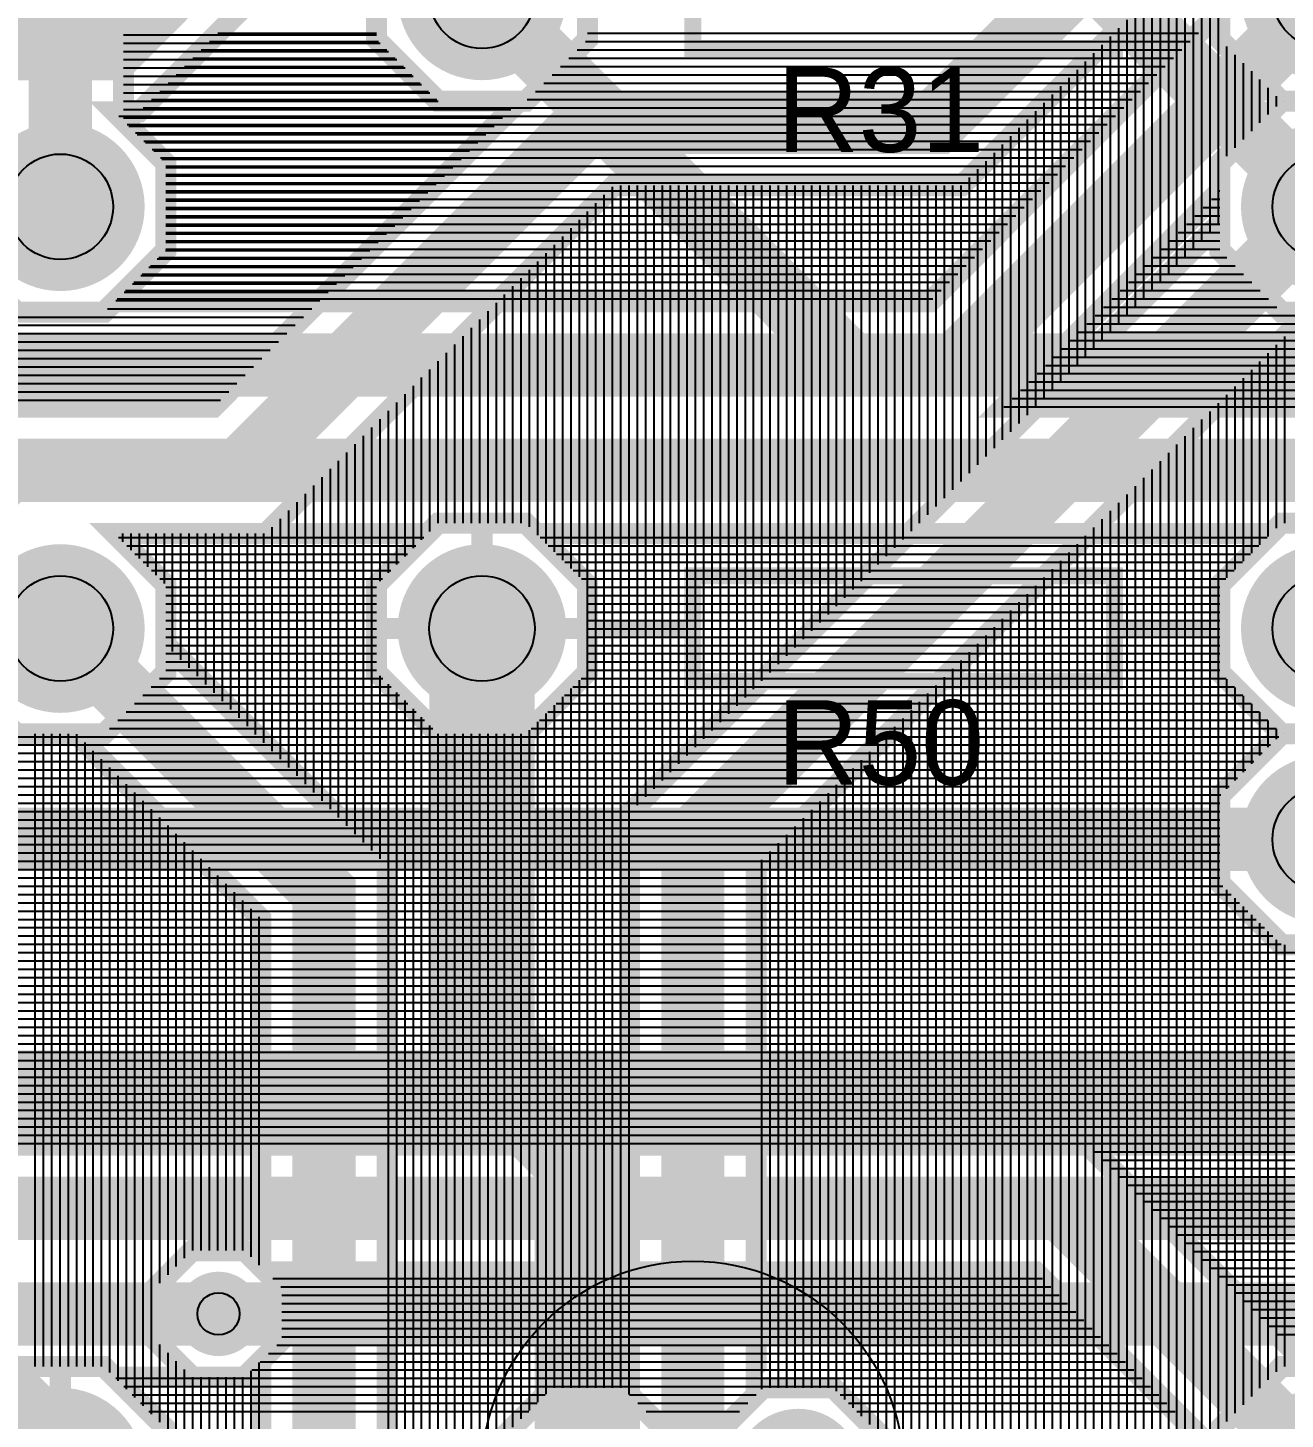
# Model space of a CAD drawing. Header units: inches. Extents: x -5.9 to 5.9, y -1.2 to 1.2.
# Drawn here: x -1.706 to -1.11, y -0.306 to 0.353 of the extents above; entities that cross this region are included whole.
import ezdxf

# ---------------------------------------------------------------- set-up
doc = ezdxf.new("R2010")
doc.units = ezdxf.units.IN
doc.layers.get('0').update_dxf_attribs({"linetype": 'CONTINUOUS'})

# ---------------------------------------------------------------- blocks, each defined once
blk = doc.blocks.new('EPAD')
at = {"const_width": 0.5}
blk.add_lwpolyline([(-0.25, 0, 1), (0.25, 0, 1)], format="xyb", close=True, dxfattribs=at)

msp = doc.modelspace()

# ---------------------------------------------------------------- linework, layer by layer
for points, const_width in [([(-1.090941, 0.2685), (-1.390941, 0.5685), (-2.590941, 0.5685)], 0.03), ([(-1.090941, 0.3685), (-1.265941, 0.1935), (-2.230941, 0.1935), (-2.515941, -0.0915), (-4.330941, -0.0915), (-4.890941, 0.4685)], 0.03), ([(-3.290941, -0.0315), (-3.415941, 0.0935), (-3.415941, 0.2935), (-3.365941, 0.3435), (-1.665941, 0.3435), (-1.540941, 0.4685), (-0.970941, 0.4685)], 0.03), ([(4.009059, -0.5315), (3.834059, -0.3565), (3.009059, -0.3565), (2.959059, -0.3065), (2.959059, 0.0435), (2.909059, 0.0935), (-0.890941, 0.0935), (-0.940941, 0.1435), (-2.665941, 0.1435), (-2.990941, 0.4685)], 0.03), ([(-0.965941, -0.7565), (-0.965941, 0.2685), (-1.028441, 0.331), (-1.028441, 0.4435), (-1.140941, 0.4435), (-1.275941, 0.3085), (-1.440941, 0.3085), (-1.605941, 0.1435), (-1.815941, 0.1435), (-1.865941, 0.0935), (-1.865941, -0.6065), (-1.990941, -0.7315)], 0.03), ([(-1.490941, 0.3685), (-1.315941, 0.1935), (-0.890941, 0.1935), (-0.740941, 0.3435), (-0.265941, 0.3435), (-0.165941, 0.4435), (0.309059, 0.4435), (0.309059, 0.3685)], 0.03), ([(-1.00458, 0.4385), (-1.528515, 0.4385), (-1.653515, 0.3135), (-1.665231, 0.3135), (-1.640941, 0.289211), (-1.640941, 0.247789), (-1.665231, 0.2235), (-1.278367, 0.2235), (-1.140941, 0.360926), (-1.140941, 0.389211), (-1.111652, 0.4185), (-1.07023, 0.4185)], 0.01), ([(-1.720941, 0.427789), (-1.720941, 0.309211), (-1.740941, 0.289211), (-1.740941, 0.247789), (-1.711652, 0.2185), (-1.67023, 0.2185), (-1.640941, 0.247789), (-1.640941, 0.289211), (-1.660941, 0.309211), (-1.660941, 0.427789)], 0.01), ([(-1.440941, 0.389211), (-1.440941, 0.347789), (-1.47023, 0.3185), (-1.511652, 0.3185), (-1.540941, 0.347789), (-1.540941, 0.389211), (-1.511652, 0.4185), (-1.47023, 0.4185), (-1.440941, 0.389211)], 0.01), ([(-1.535941, -0.70579), (-1.535941, -0.044074), (-1.640941, 0.060926), (-1.640941, 0.089211), (-1.665231, 0.1135), (-1.593515, 0.1135), (-1.428515, 0.2785), (-1.263515, 0.2785), (-1.128515, 0.4135)], 0.01), ([(-1.390941, 0.3435), (-1.190941, 0.3435), (-1.190941, 0.3935), (-1.390941, 0.3935), (-1.390941, 0.3435)], 0.008), ([(-1.390941, 0.3435), (-1.190941, 0.3435), (-1.190941, 0.3935), (-1.390941, 0.3935), (-1.390941, 0.3435)], 0.008), ([(-1.390941, 0.3435), (-1.190941, 0.3435), (-1.190941, 0.3935), (-1.390941, 0.3935), (-1.390941, 0.3435)], 0.008), ([(-1.140941, 0.389211), (-1.140941, 0.347789), (-1.111652, 0.3185), (-1.07023, 0.3185)], 0.01), ([(-1.690941, 0.3685), (-1.690941, 0.2685)], 0.03), ([(-1.540941, 0.376074), (-1.540941, 0.347789), (-1.511652, 0.3185), (-1.473366, 0.3185), (-1.618367, 0.1735), (-1.828367, 0.1735), (-1.895941, 0.105926), (-1.895941, -0.019933), (-1.899373, -0.0165), (-2.124373, -0.0165)], 0.01), ([(-1.480941, -0.314931), (-1.457509, -0.2915), (-1.424372, -0.2915), (-1.420941, -0.294932), (-1.420941, -0.019074), (-1.140941, 0.260926), (-1.140941, 0.289211), (-1.111652, 0.3185), (-1.07023, 0.3185)], 0.01), ([(-1.07023, 0.2185), (-1.111652, 0.2185), (-1.140941, 0.247789), (-1.140941, 0.276075), (-1.243516, 0.1735), (-0.828515, 0.1735)], 0.01), ([(-1.090941, 0.2685), (-1.390941, -0.0315), (-1.390941, -0.3815)], 0.03), ([(-1.098515, 0.2185), (-1.360941, -0.043926), (-1.360941, -0.294932), (-1.357509, -0.2915), (-1.324372, -0.2915), (-1.300941, -0.314931)], 0.01), ([(3.309059, 0.1685), (3.234059, 0.0935), (-0.790941, 0.0935), (-0.840941, 0.1435), (-1.715941, 0.1435), (-1.765941, 0.0935)], 0.03), ([(-1.440941, 0.089211), (-1.440941, 0.047789), (-1.47023, 0.0185), (-1.511652, 0.0185), (-1.540941, 0.047789), (-1.540941, 0.089211), (-1.511652, 0.1185), (-1.47023, 0.1185), (-1.440941, 0.089211)], 0.01), ([(-1.490941, 0.1185), (-1.490941, 0.0685)], 0.01), ([(-1.07023, 0.1185), (-1.111652, 0.1185), (-1.140941, 0.089211), (-1.140941, 0.047789), (-1.111652, 0.0185), (-1.07023, 0.0185)], 0.01), ([(-1.711652, 0.0185), (-1.67023, 0.0185), (-1.640941, 0.047789), (-1.640941, 0.089211), (-1.665231, 0.1135), (-1.516651, 0.1135), (-1.540941, 0.089211), (-1.540941, 0.047789), (-1.511652, 0.0185), (-1.47023, 0.0185), (-1.440941, 0.047789), (-1.440941, 0.089211), (-1.465231, 0.1135), (-1.116651, 0.1135), (-1.140941, 0.089211), (-1.140941, 0.047789), (-1.111652, 0.0185), (-1.07023, 0.0185)], 0.01), ([(-1.440941, -0.3315), (-1.440941, -0.1815), (-1.490941, -0.1315), (-1.490941, 0.0685)], 0.05), ([(-1.390941, 0.0435), (-1.190941, 0.0435), (-1.190941, 0.0935), (-1.390941, 0.0935), (-1.390941, 0.0435)], 0.008), ([(-1.390941, 0.0435), (-1.190941, 0.0435), (-1.190941, 0.0935), (-1.390941, 0.0935), (-1.390941, 0.0435)], 0.008), ([(-1.390941, 0.0435), (-1.190941, 0.0435), (-1.190941, 0.0935), (-1.390941, 0.0935), (-1.390941, 0.0435)], 0.008), ([(-1.090941, -0.0315), (-2.290941, -0.0315), (-2.390941, 0.0685), (-3.890941, 0.0685)], 0.03), ([(-0.690941, -1.0315), (-0.765941, -1.1065), (-1.515941, -1.1065), (-1.565941, -1.0565), (-1.565941, -0.0565), (-1.690941, 0.0685)], 0.03), ([(-1.540941, 0.0685), (-1.490941, 0.0685)], 0.01), ([(-1.540941, 0.0685), (-1.490941, 0.0685)], 0.01), ([(-1.440941, 0.0685), (-1.490941, 0.0685)], 0.01), ([(-1.490941, 0.0185), (-1.490941, 0.0685)], 0.01), ([(-1.440941, 0.0685), (-1.490941, 0.0685)], 0.01), ([(-1.490941, 0.0185), (-1.490941, 0.0685)], 0.01), ([(-1.015941, 0.0435), (-1.015941, -0.0815), (-1.090941, -0.1565), (-1.915941, -0.1565)], 0.05), ([(-1.390941, 0.0685), (-1.440941, 0.0685)], 0.008), ([(-1.390941, 0.0685), (-1.440941, 0.0685)], 0.008), ([(-1.390941, 0.0685), (-1.440941, 0.0685)], 0.008), ([(-1.140941, 0.0685), (-1.190941, 0.0685)], 0.008), ([(-1.140941, 0.0685), (-1.190941, 0.0685)], 0.008), ([(-1.140941, 0.0685), (-1.190941, 0.0685)], 0.008), ([(-1.640941, -0.352211), (-1.640941, -0.310789), (-1.67023, -0.2815), (-1.711652, -0.2815), (-1.735941, -0.30579), (-1.735941, 0.04279), (-1.711652, 0.0185), (-1.683367, 0.0185), (-1.595941, -0.068926), (-1.595941, -0.234074), (-1.603515, -0.2265), (-1.628367, -0.2265), (-1.645941, -0.244074), (-1.645941, -0.268926), (-1.628367, -0.2865), (-1.603515, -0.2865), (-1.595941, -0.278926), (-1.595941, -1.068926)], 0.01), ([(-1.140941, -0.052211), (-1.140941, -0.010789), (-1.111652, 0.0185), (-1.07023, 0.0185), (-1.040941, -0.010789), (-1.040941, -0.052211), (-1.07023, -0.0815), (-1.111652, -0.0815), (-1.140941, -0.052211)], 0.01), ([(-1.07023, 0.0185), (-1.111652, 0.0185), (-1.140941, -0.010789), (-1.140941, -0.052211), (-1.111652, -0.0815), (-1.083367, -0.0815)], 0.01), ([(0.909059, -0.0315), (-0.540941, -0.0315), (-0.715941, -0.2065), (-3.015941, -0.2065), (-3.090941, -0.2815), (-3.265941, -0.2815), (-3.315941, -0.2315), (-3.390941, -0.2315)], 0.03), ([(0.734059, -0.1065), (0.699059, -0.0715), (-0.340941, -0.0715), (-0.525941, -0.2565), (-1.615941, -0.2565)], 0.03), ([(-1.098515, -0.2815), (-1.203515, -0.1765), (-1.893515, -0.1765), (-1.885941, -0.168926), (-1.885941, -0.144074), (-1.903515, -0.1265), (-1.928367, -0.1265), (-1.935941, -0.134074), (-1.935941, -0.108719), (-1.968159, -0.0765), (-2.013722, -0.0765), (-2.045941, -0.108719), (-2.045941, -0.154281), (-2.023722, -0.1765), (-2.35816, -0.1765)], 0.01), ([(-1.090941, -0.3315), (-1.215941, -0.2065), (-3.040941, -0.2065), (-3.140941, -0.3065), (-4.315941, -0.3065), (-4.390941, -0.2315)], 0.03), ([(-1.690941, -0.3315), (-1.765941, -0.2565), (-2.240941, -0.2565), (-2.290941, -0.3065)], 0.05), ([(-1.140941, -0.323926), (-1.228367, -0.2365), (-1.593515, -0.2365), (-1.585941, -0.244074), (-1.585941, -0.268926), (-1.603515, -0.2865), (-1.665231, -0.2865), (-1.640941, -0.310789), (-1.640941, -0.352211)], 0.01), ([(-2.495941, -0.4315), (-2.495941, -0.3115), (-2.440941, -0.2565), (-1.615941, -0.2565)], 0.03), ([(-1.690941, -0.2815), (-1.690941, -0.3315)], 0.01), ([(-1.140941, -0.352211), (-1.140941, -0.310789), (-1.111652, -0.2815), (-1.07023, -0.2815), (-1.040941, -0.310789), (-1.040941, -0.352211), (-1.07023, -0.3815), (-1.111652, -0.3815), (-1.140941, -0.352211)], 0.01), ([(-1.740941, -0.352211), (-1.740941, -0.310789), (-1.716651, -0.2865), (-2.065231, -0.2865), (-2.040941, -0.310789), (-2.040941, -0.352211)], 0.01), ([(-1.480941, -0.314931), (-1.457509, -0.2915), (-1.424372, -0.2915), (-1.400941, -0.314931)], 0.01), ([(-1.440941, -0.2915), (-1.440941, -0.3315)], 0.01), ([(-1.440941, -0.2915), (-1.440941, -0.3315)], 0.01), ([(-1.380941, -0.314931), (-1.357509, -0.2915), (-1.324372, -0.2915), (-1.300941, -0.314931)], 0.01)]:
    msp.add_lwpolyline(points, dxfattribs=dict(const_width=const_width))
for points in [[(-1.145546, 0.25632), (-1.145546, 0.39647)], [(-1.141609, 0.260257), (-1.141609, 0.400407)], [(-1.149483, 0.252383), (-1.149483, 0.392533)], [(-1.157357, 0.244509), (-1.157357, 0.384659)], [(-1.15342, 0.248446), (-1.15342, 0.388596)], [(-1.165231, 0.236635), (-1.165231, 0.376785)], [(-1.161294, 0.240572), (-1.161294, 0.380722)], [(-1.169168, 0.232698), (-1.169168, 0.372848)], [(-1.177042, 0.224824), (-1.177042, 0.364974)], [(-1.173105, 0.228761), (-1.173105, 0.368911)], [(-1.184916, 0.21695), (-1.184916, 0.3571)], [(-1.180979, 0.220887), (-1.180979, 0.361037)], [(-1.660941, 0.350059), (-1.540941, 0.350059)], [(-1.616248, 0.350768), (-1.540941, 0.350768)], [(-1.440941, 0.350768), (-1.151098, 0.350768)], [(-1.188853, 0.213013), (-1.188853, 0.353163)], [(-1.660941, 0.346122), (-1.539273, 0.346122)], [(-1.620185, 0.346831), (-1.539982, 0.346831)], [(-1.4419, 0.346831), (-1.155035, 0.346831)], [(-1.196727, 0.205139), (-1.196727, 0.345289)], [(-1.19279, 0.209076), (-1.19279, 0.349226)], [(-1.137672, 0.292479), (-1.137672, 0.344521)], [(-1.660941, 0.342185), (-1.535336, 0.342185)], [(-1.660941, 0.338248), (-1.531399, 0.338248)], [(-1.628059, 0.338957), (-1.532108, 0.338957)], [(-1.624122, 0.342894), (-1.536045, 0.342894)], [(-1.449774, 0.338957), (-1.162909, 0.338957)], [(-1.445837, 0.342894), (-1.158972, 0.342894)], [(-1.204601, 0.197265), (-1.204601, 0.337415)], [(-1.200664, 0.201202), (-1.200664, 0.341352)], [(-1.133735, 0.296416), (-1.133735, 0.340584)], [(-1.129798, 0.300353), (-1.129798, 0.336647)], [(-1.660941, 0.334311), (-1.527462, 0.334311)], [(-1.660941, 0.330374), (-1.523525, 0.330374)], [(-1.635933, 0.331083), (-1.524234, 0.331083)], [(-1.631996, 0.33502), (-1.528171, 0.33502)], [(-1.457648, 0.331083), (-1.170783, 0.331083)], [(-1.453711, 0.33502), (-1.166846, 0.33502)], [(-1.208538, 0.193328), (-1.208538, 0.333478)], [(-1.125861, 0.30429), (-1.125861, 0.33271)], [(-1.660941, 0.326437), (-1.519588, 0.326437)], [(-1.63987, 0.327146), (-1.520297, 0.327146)], [(-1.461585, 0.327146), (-1.17472, 0.327146)], [(-1.216412, 0.185454), (-1.216412, 0.325604)], [(-1.212475, 0.189391), (-1.212475, 0.329541)], [(-1.121924, 0.308227), (-1.121924, 0.328773)], [(-1.117987, 0.312164), (-1.117987, 0.324836)], [(-1.660941, 0.3225), (-1.515651, 0.3225)], [(-1.660941, 0.318563), (-1.511714, 0.318563)], [(-1.647744, 0.319272), (-1.512423, 0.319272)], [(-1.643807, 0.323209), (-1.51636, 0.323209)], [(-1.469459, 0.319272), (-1.182594, 0.319272)], [(-1.465522, 0.323209), (-1.178657, 0.323209)], [(-1.224286, 0.17758), (-1.224286, 0.31773)], [(-1.220349, 0.181517), (-1.220349, 0.321667)], [(-1.11405, 0.316101), (-1.11405, 0.320899)], [(-1.110113, 0.3185), (-1.110113, 0.3185)], [(-1.663128, 0.311398), (-1.190469, 0.311398)], [(-1.660941, 0.314626), (-1.477241, 0.314626)], [(-1.660941, 0.310689), (-1.481178, 0.310689)], [(-1.651681, 0.315335), (-1.186531, 0.315335)], [(-1.228223, 0.173643), (-1.228223, 0.313793)], [(-1.659191, 0.307461), (-1.194406, 0.307461)], [(-1.658482, 0.306752), (-1.485115, 0.306752)], [(-1.655254, 0.303524), (-1.198343, 0.303524)], [(-1.236097, 0.165769), (-1.236097, 0.305919)], [(-1.23216, 0.169706), (-1.23216, 0.309856)], [(-1.654545, 0.302815), (-1.489052, 0.302815)], [(-1.651317, 0.299587), (-1.20228, 0.299587)], [(-1.650608, 0.298878), (-1.492989, 0.298878)], [(-1.243971, 0.157895), (-1.243971, 0.298044)], [(-1.240034, 0.161832), (-1.240034, 0.301981)], [(-1.64738, 0.29565), (-1.206217, 0.29565)], [(-1.646671, 0.294941), (-1.496926, 0.294941)], [(-1.643443, 0.291713), (-1.210154, 0.291713)], [(-1.642734, 0.291004), (-1.500863, 0.291004)], [(-1.247908, 0.153958), (-1.247908, 0.294107)], [(-1.640941, 0.287776), (-1.214091, 0.287776)], [(-1.640941, 0.287067), (-1.5048, 0.287067)], [(-1.640941, 0.283839), (-1.218028, 0.283839)], [(-1.255782, 0.146084), (-1.255782, 0.286233)], [(-1.251845, 0.150021), (-1.251845, 0.29017)], [(-1.640941, 0.28313), (-1.508737, 0.28313)], [(-1.640941, 0.279902), (-1.221965, 0.279902)], [(-1.640941, 0.279193), (-1.512674, 0.279193)], [(-1.429011, -0.2915), (-1.429011, 0.278005)], [(-1.425074, -0.2915), (-1.425074, 0.2785)], [(-1.421137, -0.294736), (-1.421137, 0.2785)], [(-1.4172, -0.015333), (-1.4172, 0.2785)], [(-1.413263, -0.011396), (-1.413263, 0.2785)], [(-1.409326, -0.007459), (-1.409326, 0.2785)], [(-1.405389, -0.003522), (-1.405389, 0.2785)], [(-1.401452, 0.000415), (-1.401452, 0.2785)], [(-1.397515, 0.004352), (-1.397515, 0.2785)], [(-1.393578, 0.008289), (-1.393578, 0.2785)], [(-1.389641, 0.012226), (-1.389641, 0.2785)], [(-1.385704, 0.016163), (-1.385704, 0.2785)], [(-1.381767, 0.0201), (-1.381767, 0.2785)], [(-1.37783, 0.024037), (-1.37783, 0.2785)], [(-1.373893, 0.027974), (-1.373893, 0.2785)], [(-1.369956, 0.031911), (-1.369956, 0.2785)], [(-1.366019, 0.035848), (-1.366019, 0.2785)], [(-1.362081, 0.039785), (-1.362081, 0.2785)], [(-1.358144, 0.043722), (-1.358144, 0.2785)], [(-1.354207, 0.047659), (-1.354207, 0.2785)], [(-1.35027, 0.051596), (-1.35027, 0.2785)], [(-1.346333, 0.055533), (-1.346333, 0.2785)], [(-1.342396, 0.05947), (-1.342396, 0.2785)], [(-1.338459, 0.063407), (-1.338459, 0.2785)], [(-1.334522, 0.067344), (-1.334522, 0.2785)], [(-1.330585, 0.071281), (-1.330585, 0.2785)], [(-1.326648, 0.075218), (-1.326648, 0.2785)], [(-1.322711, 0.079155), (-1.322711, 0.2785)], [(-1.318774, 0.083092), (-1.318774, 0.2785)], [(-1.314837, 0.087029), (-1.314837, 0.2785)], [(-1.3109, 0.090966), (-1.3109, 0.2785)], [(-1.306963, 0.094903), (-1.306963, 0.2785)], [(-1.303026, 0.09884), (-1.303026, 0.2785)], [(-1.299089, 0.102777), (-1.299089, 0.2785)], [(-1.295152, 0.106714), (-1.295152, 0.2785)], [(-1.291215, 0.110651), (-1.291215, 0.2785)], [(-1.287278, 0.114588), (-1.287278, 0.2785)], [(-1.283341, 0.118525), (-1.283341, 0.2785)], [(-1.279404, 0.122462), (-1.279404, 0.2785)], [(-1.275467, 0.126399), (-1.275467, 0.2785)], [(-1.27153, 0.130336), (-1.27153, 0.2785)], [(-1.267593, 0.134273), (-1.267593, 0.2785)], [(-1.263656, 0.13821), (-1.263656, 0.2785)], [(-1.259719, 0.142147), (-1.259719, 0.282296)], [(-1.640941, 0.275965), (-1.225902, 0.275965)], [(-1.640941, 0.275256), (-1.516611, 0.275256)], [(-1.640941, 0.272028), (-1.229839, 0.272028)], [(-1.640941, 0.271319), (-1.520548, 0.271319)], [(-1.432948, -0.2915), (-1.432948, 0.274068)], [(-1.144988, 0.272028), (-1.140941, 0.272028)], [(-1.141051, 0.275965), (-1.140941, 0.275965)], [(-1.640941, 0.268091), (-1.233776, 0.268091)], [(-1.640941, 0.267381), (-1.524485, 0.267381)], [(-1.640941, 0.264154), (-1.237713, 0.264154)], [(-1.440822, -0.2915), (-1.440822, 0.266194)], [(-1.436885, -0.2915), (-1.436885, 0.270131)], [(-1.152862, 0.264154), (-1.140941, 0.264154)], [(-1.148925, 0.268091), (-1.140941, 0.268091)], [(-1.640941, 0.263444), (-1.528422, 0.263444)], [(-1.640941, 0.260217), (-1.24165, 0.260217)], [(-1.640941, 0.259507), (-1.532359, 0.259507)], [(-1.448696, 0.096965), (-1.448696, 0.25832)], [(-1.444759, 0.093028), (-1.444759, 0.262257)], [(-1.156799, 0.260217), (-1.140941, 0.260217)], [(-1.640941, 0.25628), (-1.245587, 0.25628)], [(-1.640941, 0.25557), (-1.536296, 0.25557)], [(-1.640941, 0.252343), (-1.249524, 0.252343)], [(-1.640941, 0.251633), (-1.540233, 0.251633)], [(-1.452633, 0.100902), (-1.452633, 0.254383)], [(-1.164673, 0.252343), (-1.140941, 0.252343)], [(-1.160736, 0.25628), (-1.140941, 0.25628)], [(-1.644262, 0.244469), (-1.257398, 0.244469)], [(-1.641034, 0.247696), (-1.54417, 0.247696)], [(-1.640941, 0.248406), (-1.253461, 0.248406)], [(-1.460507, 0.108776), (-1.460507, 0.246509)], [(-1.45657, 0.104839), (-1.45657, 0.250446)], [(-1.172547, 0.244469), (-1.13762, 0.244469)], [(-1.16861, 0.248406), (-1.140941, 0.248406)], [(-1.648908, 0.239822), (-1.552044, 0.239822)], [(-1.648199, 0.240531), (-1.261335, 0.240531)], [(-1.644971, 0.243759), (-1.548107, 0.243759)], [(-1.468381, 0.11665), (-1.468381, 0.238635)], [(-1.464444, 0.112713), (-1.464444, 0.242572)], [(-1.176484, 0.240531), (-1.133683, 0.240531)], [(-1.656782, 0.231948), (-1.559918, 0.231948)], [(-1.656073, 0.232657), (-1.269209, 0.232657)], [(-1.652845, 0.235885), (-1.555981, 0.235885)], [(-1.652136, 0.236594), (-1.265272, 0.236594)], [(-1.472318, 0.1185), (-1.472318, 0.234698)], [(-1.184358, 0.232657), (-1.125809, 0.232657)], [(-1.180421, 0.236594), (-1.129746, 0.236594)], [(-1.663947, 0.224783), (-1.277083, 0.224783)], [(-1.660719, 0.228011), (-1.563855, 0.228011)], [(-1.66001, 0.22872), (-1.273146, 0.22872)], [(-1.480192, 0.1185), (-1.480192, 0.226824)], [(-1.476255, 0.1185), (-1.476255, 0.230761)], [(-1.192232, 0.224783), (-1.117935, 0.224783)], [(-1.188295, 0.22872), (-1.121872, 0.22872)], [(-1.668593, 0.220137), (-1.571729, 0.220137)], [(-1.664656, 0.224074), (-1.567792, 0.224074)], [(-1.488066, 0.1185), (-1.488066, 0.21895)], [(-1.484129, 0.1185), (-1.484129, 0.222887)], [(-1.196169, 0.220846), (-1.113998, 0.220846)], [(-2.060941, 0.2162), (-1.575666, 0.2162)], [(-2.060941, 0.212263), (-1.579603, 0.212263)], [(-1.492003, 0.1185), (-1.492003, 0.215013)], [(-1.204043, 0.212972), (-0.32425, 0.212972)], [(-1.200106, 0.216909), (-0.320313, 0.216909)], [(-2.060941, 0.208326), (-1.58354, 0.208326)], [(-1.499877, 0.1185), (-1.499877, 0.207139)], [(-1.49594, 0.1185), (-1.49594, 0.211076)], [(-1.211917, 0.205098), (-0.332124, 0.205098)], [(-1.20798, 0.209035), (-0.328187, 0.209035)], [(-1.110113, 0.1185), (-1.110113, 0.206903)], [(-2.060941, 0.204389), (-1.587477, 0.204389)], [(-2.060941, 0.200452), (-1.591414, 0.200452)], [(-1.507751, 0.1185), (-1.507751, 0.199265)], [(-1.503814, 0.1185), (-1.503814, 0.203202)], [(-1.215854, 0.201161), (-0.336061, 0.201161)], [(-1.117987, 0.112164), (-1.117987, 0.199029)], [(-1.11405, 0.116101), (-1.11405, 0.202966)], [(-2.060941, 0.196515), (-1.595351, 0.196515)], [(-2.060941, 0.192578), (-1.599288, 0.192578)], [(-1.515625, 0.114526), (-1.515625, 0.191391)], [(-1.511688, 0.118463), (-1.511688, 0.195328)], [(-1.223728, 0.193287), (-0.343935, 0.193287)], [(-1.219791, 0.197224), (-0.339998, 0.197224)], [(-1.121924, 0.108227), (-1.121924, 0.195092)], [(-2.060941, 0.188641), (-1.603225, 0.188641)], [(-1.519562, 0.110589), (-1.519562, 0.187454)], [(-1.231602, 0.185413), (-0.345941, 0.185413)], [(-1.227665, 0.18935), (-0.345941, 0.18935)], [(-1.129798, 0.100353), (-1.129798, 0.187218)], [(-1.125861, 0.10429), (-1.125861, 0.191155)], [(-2.060941, 0.184704), (-1.607162, 0.184704)], [(-2.060941, 0.180767), (-1.611099, 0.180767)], [(-1.527436, 0.102715), (-1.527436, 0.17958)], [(-1.523499, 0.106652), (-1.523499, 0.183517)], [(-1.235539, 0.181476), (-0.345941, 0.181476)], [(-1.137672, 0.092479), (-1.137672, 0.179344)], [(-1.133735, 0.096416), (-1.133735, 0.183281)], [(-2.060941, 0.17683), (-1.615036, 0.17683)], [(-1.53531, 0.094841), (-1.53531, 0.171706)], [(-1.531373, 0.098778), (-1.531373, 0.175643)], [(-1.243413, 0.173602), (-0.345941, 0.173602)], [(-1.239476, 0.177539), (-0.345941, 0.177539)], [(-1.141609, -1.0765), (-1.141609, 0.175407)], [(-1.539247, 0.090904), (-1.539247, 0.167769)], [(-1.149483, -1.0765), (-1.149483, 0.167533)], [(-1.145546, -1.0765), (-1.145546, 0.17147)], [(-1.547121, -0.032895), (-1.547121, 0.159895)], [(-1.543184, -0.036832), (-1.543184, 0.163832)], [(-1.157357, -1.0765), (-1.157357, 0.159659)], [(-1.15342, -1.0765), (-1.15342, 0.163596)], [(-1.554995, -0.025021), (-1.554995, 0.152021)], [(-1.551058, -0.028958), (-1.551058, 0.155958)], [(-1.165231, -1.0765), (-1.165231, 0.151785)], [(-1.161294, -1.0765), (-1.161294, 0.155722)], [(-1.558932, -0.021084), (-1.558932, 0.148084)], [(-1.169168, -1.0765), (-1.169168, 0.147848)], [(-1.566806, -0.01321), (-1.566806, 0.14021)], [(-1.562869, -0.017147), (-1.562869, 0.144147)], [(-1.177042, -1.0765), (-1.177042, 0.139974)], [(-1.173105, -1.0765), (-1.173105, 0.143911)], [(-1.57468, -0.005336), (-1.57468, 0.132336)], [(-1.570743, -0.009273), (-1.570743, 0.136273)], [(-1.184916, -1.0765), (-1.184916, 0.1321)], [(-1.180979, -1.0765), (-1.180979, 0.136037)], [(-1.578617, -0.001399), (-1.578617, 0.128399)], [(-1.188853, -1.0765), (-1.188853, 0.128163)], [(-1.586491, 0.006475), (-1.586491, 0.120525)], [(-1.582554, 0.002538), (-1.582554, 0.124462)], [(-1.196727, -1.0765), (-1.196727, 0.120289)], [(-1.19279, -1.0765), (-1.19279, 0.124226)], [(-1.665231, 0.1135), (-1.665231, 0.1135)], [(-1.661294, 0.109563), (-1.661294, 0.1135)], [(-1.657357, 0.105626), (-1.657357, 0.1135)], [(-1.65342, 0.101689), (-1.65342, 0.1135)], [(-1.649483, 0.097752), (-1.649483, 0.1135)], [(-1.645546, 0.093815), (-1.645546, 0.1135)], [(-1.641609, 0.089878), (-1.641609, 0.1135)], [(-1.637672, 0.057656), (-1.637672, 0.1135)], [(-1.633735, 0.053719), (-1.633735, 0.1135)], [(-1.629798, 0.049782), (-1.629798, 0.1135)], [(-1.625861, 0.045845), (-1.625861, 0.1135)], [(-1.621924, 0.041908), (-1.621924, 0.1135)], [(-1.617987, 0.037971), (-1.617987, 0.1135)], [(-1.61405, 0.034034), (-1.61405, 0.1135)], [(-1.610113, 0.030097), (-1.610113, 0.1135)], [(-1.606176, 0.02616), (-1.606176, 0.1135)], [(-1.602239, 0.022223), (-1.602239, 0.1135)], [(-1.598302, 0.018286), (-1.598302, 0.1135)], [(-1.594365, 0.014349), (-1.594365, 0.1135)], [(-1.590428, 0.010412), (-1.590428, 0.116588)], [(-1.204601, -1.0765), (-1.204601, 0.112415)], [(-1.200664, -1.0765), (-1.200664, 0.116352)], [(-1.663419, 0.111689), (-1.518463, 0.111689)], [(-1.659482, 0.107752), (-1.5224, 0.107752)], [(-1.463419, 0.111689), (-1.118463, 0.111689)], [(-1.459482, 0.107752), (-1.1224, 0.107752)], [(-1.208538, -1.0765), (-1.208538, 0.108478)], [(-1.655545, 0.103815), (-1.526337, 0.103815)], [(-1.651608, 0.099878), (-1.530274, 0.099878)], [(-1.455545, 0.103815), (-1.126337, 0.103815)], [(-1.451608, 0.099878), (-1.130274, 0.099878)], [(-1.216412, -0.763603), (-1.216412, 0.100604)], [(-1.212475, -0.76754), (-1.212475, 0.104541)], [(-1.647671, 0.095941), (-1.534211, 0.095941)], [(-1.447671, 0.095941), (-1.134211, 0.095941)], [(-1.224286, -0.755729), (-1.224286, 0.09273)], [(-1.220349, -0.759666), (-1.220349, 0.096667)], [(-1.643734, 0.092004), (-1.538148, 0.092004)], [(-1.640941, 0.088067), (-1.540941, 0.088067)], [(-1.443734, 0.092004), (-1.138148, 0.092004)], [(-1.440941, 0.088067), (-1.140941, 0.088067)], [(-1.228223, -0.751792), (-1.228223, 0.088793)], [(-1.640941, 0.08413), (-1.540941, 0.08413)], [(-1.640941, 0.080193), (-1.540941, 0.080193)], [(-1.440941, 0.08413), (-1.140941, 0.08413)], [(-1.440941, 0.080193), (-1.140941, 0.080193)], [(-1.236097, -0.7515), (-1.236097, 0.080919)], [(-1.23216, -0.7515), (-1.23216, 0.084856)], [(-1.640941, 0.076256), (-1.540941, 0.076256)], [(-1.440941, 0.076256), (-1.140941, 0.076256)], [(-1.243971, -0.7515), (-1.243971, 0.073044)], [(-1.240034, -0.7515), (-1.240034, 0.076981)], [(-1.640941, 0.072319), (-1.540941, 0.072319)], [(-1.640941, 0.068381), (-1.540941, 0.068381)], [(-1.440941, 0.072319), (-1.140941, 0.072319)], [(-1.440941, 0.068381), (-1.140941, 0.068381)], [(-1.247908, -0.7515), (-1.247908, 0.069107)], [(-1.640941, 0.064444), (-1.540941, 0.064444)], [(-1.640941, 0.060507), (-1.540941, 0.060507)], [(-1.440941, 0.064444), (-1.140941, 0.064444)], [(-1.440941, 0.060507), (-1.140941, 0.060507)], [(-1.255782, -0.753915), (-1.255782, 0.061233)], [(-1.251845, -0.7515), (-1.251845, 0.06517)], [(-1.640941, 0.05657), (-1.540941, 0.05657)], [(-1.440941, 0.05657), (-1.140941, 0.05657)], [(-1.263656, -0.761789), (-1.263656, 0.053359)], [(-1.259719, -0.757852), (-1.259719, 0.057296)], [(-1.640941, 0.052633), (-1.540941, 0.052633)], [(-1.640941, 0.048696), (-1.540941, 0.048696)], [(-1.440941, 0.052633), (-1.140941, 0.052633)], [(-1.440941, 0.048696), (-1.140941, 0.048696)], [(-1.267593, -0.765726), (-1.267593, 0.049422)], [(-1.647908, 0.040822), (-1.533974, 0.040822)], [(-1.643971, 0.044759), (-1.537911, 0.044759)], [(-1.539247, -0.040769), (-1.539247, 0.046096)], [(-1.53531, -0.705159), (-1.53531, 0.042159)], [(-1.448696, -0.2915), (-1.448696, 0.040035)], [(-1.447908, 0.040822), (-1.133974, 0.040822)], [(-1.444759, -0.2915), (-1.444759, 0.043972)], [(-1.443971, 0.044759), (-1.137911, 0.044759)], [(-1.275467, -1.0765), (-1.275467, 0.041548)], [(-1.27153, -1.0765), (-1.27153, 0.045485)], [(-1.137672, -0.007521), (-1.137672, 0.044521)], [(-1.133735, -0.003584), (-1.133735, 0.040584)], [(-1.651845, 0.036885), (-1.530037, 0.036885)], [(-1.531373, -0.701222), (-1.531373, 0.038222)], [(-1.527436, -0.697285), (-1.527436, 0.034285)], [(-1.452633, -0.2915), (-1.452633, 0.036098)], [(-1.451845, 0.036885), (-1.130037, 0.036885)], [(-1.283341, -1.0765), (-1.283341, 0.033674)], [(-1.279404, -1.0765), (-1.279404, 0.037611)], [(-1.129798, 0.000353), (-1.129798, 0.036647)], [(-1.659719, 0.029011), (-1.522163, 0.029011)], [(-1.655782, 0.032948), (-1.5261, 0.032948)], [(-1.523499, -0.693348), (-1.523499, 0.030348)], [(-1.519562, -0.689411), (-1.519562, 0.026411)], [(-1.460507, -0.294498), (-1.460507, 0.028224)], [(-1.459719, 0.029011), (-1.122163, 0.029011)], [(-1.45657, -0.2915), (-1.45657, 0.032161)], [(-1.455782, 0.032948), (-1.1261, 0.032948)], [(-1.287278, -1.0765), (-1.287278, 0.029737)], [(-1.125861, 0.00429), (-1.125861, 0.03271)], [(-1.121924, 0.008227), (-1.121924, 0.028773)], [(-1.667593, 0.021137), (-1.514289, 0.021137)], [(-1.663656, 0.025074), (-1.518226, 0.025074)], [(-1.515625, -0.685474), (-1.515625, 0.022474)], [(-1.468381, -0.302372), (-1.468381, 0.02035)], [(-1.467593, 0.021137), (-1.114289, 0.021137)], [(-1.464444, -0.298435), (-1.464444, 0.024287)], [(-1.463656, 0.025074), (-1.118226, 0.025074)], [(-1.295152, -1.0765), (-1.295152, 0.021863)], [(-1.291215, -1.0765), (-1.291215, 0.0258)], [(-1.117987, 0.012164), (-1.117987, 0.024836)], [(-1.11405, 0.016101), (-1.11405, 0.020899)], [(-2.368752, 0.013263), (-1.116888, 0.013263)], [(-2.364815, 0.0172), (-1.112951, 0.0172)], [(-1.70287, -0.2815), (-1.70287, 0.0185)], [(-1.698933, -0.2815), (-1.698933, 0.0185)], [(-1.694996, -0.2815), (-1.694996, 0.0185)], [(-1.691059, -0.2815), (-1.691059, 0.0185)], [(-1.687122, -0.2815), (-1.687122, 0.0185)], [(-1.683185, -0.2815), (-1.683185, 0.018319)], [(-1.679248, -0.2815), (-1.679248, 0.014382)], [(-1.511688, -0.681537), (-1.511688, 0.018537)], [(-1.507751, -0.6815), (-1.507751, 0.0185)], [(-1.503814, -0.6815), (-1.503814, 0.0185)], [(-1.499877, -0.6815), (-1.499877, 0.0185)], [(-1.49594, -0.6815), (-1.49594, 0.0185)], [(-1.492003, -0.6815), (-1.492003, 0.0185)], [(-1.488066, -0.6815), (-1.488066, 0.0185)], [(-1.484129, -0.6815), (-1.484129, 0.0185)], [(-1.480192, -0.314183), (-1.480192, 0.0185)], [(-1.476255, -0.310246), (-1.476255, 0.0185)], [(-1.472318, -0.306309), (-1.472318, 0.0185)], [(-1.303026, -0.312846), (-1.303026, 0.013989)], [(-1.299089, -1.0765), (-1.299089, 0.017926)], [(-1.110113, 0.0185), (-1.110113, 0.0185)], [(-2.372689, 0.009326), (-1.120825, 0.009326)], [(-1.675311, -0.2815), (-1.675311, 0.010445)], [(-1.306963, -0.308909), (-1.306963, 0.010052)], [(-2.380563, 0.001452), (-1.128699, 0.001452)], [(-2.376626, 0.005389), (-1.124762, 0.005389)], [(-1.671374, -0.2815), (-1.671374, 0.006508)], [(-1.667437, -0.284293), (-1.667437, 0.002571)], [(-1.314837, -0.301035), (-1.314837, 0.002178)], [(-1.3109, -0.304972), (-1.3109, 0.006115)], [(-2.388437, -0.006422), (-1.136573, -0.006422)], [(-2.3845, -0.002485), (-1.132636, -0.002485)], [(-1.6635, -0.28823), (-1.6635, -0.001366)], [(-1.659563, -0.292167), (-1.659563, -0.005303)], [(-1.322711, -0.293161), (-1.322711, -0.005696)], [(-1.318774, -0.297098), (-1.318774, -0.001759)], [(-2.392374, -0.010359), (-1.14051, -0.010359)], [(-1.655626, -0.296104), (-1.655626, -0.00924)], [(-1.651689, -0.300041), (-1.651689, -0.013177)], [(-1.326648, -0.2915), (-1.326648, -0.009633)], [(-2.400248, -0.018233), (-1.140941, -0.018233)], [(-2.396311, -0.014296), (-1.140941, -0.014296)], [(-1.647752, -0.303978), (-1.647752, -0.017114)], [(-1.334522, -0.2915), (-1.334522, -0.017507)], [(-1.330585, -0.2915), (-1.330585, -0.01357)], [(-2.408122, -0.026107), (-1.140941, -0.026107)], [(-2.404185, -0.02217), (-1.140941, -0.02217)], [(-1.643815, -0.241948), (-1.643815, -0.021051)], [(-1.639878, -0.238011), (-1.639878, -0.024988)], [(-1.342396, -0.2915), (-1.342396, -0.025381)], [(-1.338459, -0.2915), (-1.338459, -0.021444)], [(-2.412059, -0.030044), (-1.140941, -0.030044)], [(-1.635941, -0.234074), (-1.635941, -0.028925)], [(-1.632004, -0.230137), (-1.632004, -0.032862)], [(-1.346333, -0.2915), (-1.346333, -0.029318)], [(-2.419933, -0.037918), (-1.140941, -0.037918)], [(-2.415996, -0.033981), (-1.140941, -0.033981)], [(-1.628067, -0.2265), (-1.628067, -0.036799)], [(-1.354207, -0.2915), (-1.354207, -0.037192)], [(-1.35027, -0.2915), (-1.35027, -0.033255)], [(-2.427807, -0.045792), (-1.140941, -0.045792)], [(-2.42387, -0.041855), (-1.140941, -0.041855)], [(-1.62413, -0.2265), (-1.62413, -0.040736)], [(-1.620193, -0.2265), (-1.620193, -0.044673)], [(-1.358144, -0.292135), (-1.358144, -0.041129)], [(-2.431744, -0.049729), (-1.140941, -0.049729)], [(-1.616256, -0.2265), (-1.616256, -0.04861)], [(-1.612319, -0.2265), (-1.612319, -0.052547)], [(-2.439619, -0.057603), (-1.135548, -0.057603)], [(-2.435681, -0.053666), (-1.139485, -0.053666)], [(-1.608382, -0.2265), (-1.608382, -0.056484)], [(-1.137672, -0.307521), (-1.137672, -0.055479)], [(-2.447493, -0.065477), (-1.127674, -0.065477)], [(-2.443556, -0.06154), (-1.131611, -0.06154)], [(-1.604445, -0.2265), (-1.604445, -0.060421)], [(-1.600508, -0.229507), (-1.600508, -0.064358)], [(-1.133735, -0.303584), (-1.133735, -0.059416)], [(-1.129798, -0.299647), (-1.129798, -0.063353)], [(-2.45143, -0.069414), (-1.123737, -0.069414)], [(-1.596571, -0.233444), (-1.596571, -0.068295)], [(-1.125861, -0.29571), (-1.125861, -0.06729)], [(-1.121924, -0.291773), (-1.121924, -0.071227)], [(-2.455367, -0.073351), (-1.1198, -0.073351)], [(-1.967372, -0.077288), (-1.115863, -0.077288)], [(-1.117987, -0.287836), (-1.117987, -0.075164)], [(-1.11405, -0.283899), (-1.11405, -0.079101)], [(-1.963435, -0.081225), (-1.111926, -0.081225)], [(-1.959498, -0.085162), (-1.079704, -0.085162)], [(-1.110113, -0.2815), (-1.110113, -0.0815)], [(-1.955561, -0.089099), (-1.075767, -0.089099)], [(-1.951624, -0.093036), (-1.07183, -0.093036)], [(-1.947687, -0.096973), (-1.067893, -0.096973)], [(-1.94375, -0.10091), (-1.063956, -0.10091)], [(-1.939813, -0.104847), (-1.060019, -0.104847)], [(-1.935941, -0.108784), (-1.056082, -0.108784)], [(-1.935941, -0.112721), (-1.052145, -0.112721)], [(-1.935941, -0.116658), (-1.048208, -0.116658)], [(-1.935941, -0.120595), (-1.044271, -0.120595)], [(-1.935941, -0.124532), (-1.040334, -0.124532)], [(-1.901546, -0.128469), (-1.036397, -0.128469)], [(-1.897609, -0.132406), (-1.03246, -0.132406)], [(-1.893672, -0.136343), (-1.028523, -0.136343)], [(-1.889735, -0.14028), (-0.317147, -0.14028)], [(-1.885941, -0.144217), (-0.320941, -0.144217)], [(-1.885941, -0.148154), (-0.320941, -0.148154)], [(-1.885941, -0.152091), (-0.353958, -0.152091)], [(-1.885941, -0.156028), (-0.357895, -0.156028)], [(-1.885941, -0.159965), (-0.361832, -0.159965)], [(-1.885941, -0.163902), (-0.365769, -0.163902)], [(-1.885941, -0.167839), (-0.369706, -0.167839)], [(-1.892728, -0.175713), (-0.370941, -0.175713)], [(-1.888791, -0.171776), (-0.370941, -0.171776)], [(-1.200366, -0.17965), (-0.370941, -0.17965)], [(-1.196429, -0.183587), (-0.370941, -0.183587)], [(-1.192492, -0.187524), (-0.370941, -0.187524)], [(-1.188555, -0.191461), (-0.370941, -0.191461)], [(-1.184618, -0.195398), (-0.369469, -0.195398)], [(-1.180681, -0.199335), (-0.365532, -0.199335)], [(-1.176744, -0.203272), (-0.361595, -0.203272)], [(-1.172807, -0.207209), (-0.357658, -0.207209)], [(-1.16887, -0.211146), (-0.353721, -0.211146)], [(-1.164933, -0.215083), (-0.185941, -0.215083)], [(-1.160996, -0.21902), (-0.185941, -0.21902)], [(-1.157059, -0.222957), (-0.185941, -0.222957)], [(-1.153122, -0.226894), (-0.80376, -0.226894)], [(-1.149185, -0.230831), (-0.807697, -0.230831)], [(-1.145248, -0.234768), (-0.811634, -0.234768)], [(-1.590231, -0.239783), (-1.225083, -0.239783)], [(-1.586294, -0.24372), (-1.221146, -0.24372)], [(-1.141311, -0.238705), (-0.815571, -0.238705)], [(-1.137374, -0.242642), (-0.819508, -0.242642)], [(-1.585941, -0.247657), (-1.217209, -0.247657)], [(-1.133437, -0.246579), (-0.823445, -0.246579)], [(-1.1295, -0.250516), (-0.827382, -0.250516)], [(-1.585941, -0.251594), (-1.213272, -0.251594)], [(-1.585941, -0.255531), (-1.209335, -0.255531)], [(-1.125563, -0.254453), (-0.831319, -0.254453)], [(-1.585941, -0.259469), (-1.205398, -0.259469)], [(-1.585941, -0.263406), (-1.201461, -0.263406)], [(-1.121626, -0.25839), (-0.835256, -0.25839)], [(-1.117689, -0.262327), (-0.839193, -0.262327)], [(-1.585941, -0.267343), (-1.197524, -0.267343)], [(-1.113752, -0.266264), (-0.84313, -0.266264)], [(-1.643815, -0.307915), (-1.643815, -0.271052)], [(-1.639878, -1.1265), (-1.639878, -0.274989)], [(-1.592231, -0.275217), (-1.18965, -0.275217)], [(-1.588294, -0.27128), (-1.193587, -0.27128)], [(-1.635941, -1.1265), (-1.635941, -0.278926)], [(-1.632004, -1.1265), (-1.632004, -0.282863)], [(-1.600508, -1.1265), (-1.600508, -0.283493)], [(-1.600106, -0.283091), (-1.181776, -0.283091)], [(-1.596571, -1.1265), (-1.596571, -0.279556)], [(-1.596169, -0.279154), (-1.185713, -0.279154)], [(-1.664703, -0.287028), (-1.177839, -0.287028)], [(-1.628067, -1.1265), (-1.628067, -0.2865)], [(-1.62413, -1.1265), (-1.62413, -0.2865)], [(-1.620193, -1.1265), (-1.620193, -0.2865)], [(-1.616256, -1.1265), (-1.616256, -0.2865)], [(-1.612319, -1.1265), (-1.612319, -0.2865)], [(-1.608382, -1.1265), (-1.608382, -0.2865)], [(-1.604445, -1.1265), (-1.604445, -0.2865)], [(-1.660766, -0.290965), (-1.173902, -0.290965)], [(-1.656829, -0.294902), (-1.460911, -0.294902)], [(-1.420971, -0.294902), (-1.360911, -0.294902)], [(-1.320971, -0.294902), (-1.169965, -0.294902)], [(-1.652892, -0.298839), (-1.464848, -0.298839)], [(-1.648955, -0.302776), (-1.468785, -0.302776)], [(-1.417034, -0.298839), (-1.364848, -0.298839)], [(-1.413097, -0.302776), (-1.368785, -0.302776)], [(-1.317034, -0.298839), (-1.166028, -0.298839)], [(-1.313097, -0.302776), (-1.162091, -0.302776)]]:
    msp.add_lwpolyline(points)
for centre, radius in [((-1.490941, 0.3685), 0.025), ((-1.090941, 0.3685), 0.025), ((-1.690941, 0.2685), 0.025), ((-1.090941, 0.2685), 0.025), ((-1.690941, 0.0685), 0.025), ((-1.490941, 0.0685), 0.025), ((-1.090941, 0.0685), 0.025), ((-1.090941, -0.0315), 0.025), ((-1.390941, -0.3315), 0.1), ((-1.390941, -0.3315), 0.1), ((-1.390941, -0.3315), 0.1), ((-1.615941, -0.2565), 0.01)]:
    msp.add_circle(centre, radius)

# ---------------------------------------------------------------- block references
for p, xscale, yscale in [((-1.490941, 0.3685), 0.08, 0.08), ((-1.490941, 0.3685), 0.07, 0.07), ((-1.090941, 0.3685), 0.08, 0.08), ((-1.090941, 0.3685), 0.07, 0.07), ((-1.690941, 0.2685), 0.08, 0.08), ((-1.690941, 0.2685), 0.07, 0.07), ((-1.090941, 0.2685), 0.08, 0.08), ((-1.090941, 0.2685), 0.07, 0.07), ((-1.690941, 0.0685), 0.08, 0.08), ((-1.490941, 0.0685), 0.08, 0.08), ((-1.090941, 0.0685), 0.08, 0.08), ((-1.690941, 0.0685), 0.07, 0.07), ((-1.490941, 0.0685), 0.07, 0.07), ((-1.090941, 0.0685), 0.07, 0.07), ((-1.090941, -0.0315), 0.08, 0.08), ((-1.090941, -0.0315), 0.07, 0.07), ((-1.615941, -0.2565), 0.04, 0.04), ((-1.615941, -0.2565), 0.03, 0.03), ((-1.690941, -0.3315), 0.08, 0.08), ((-1.690941, -0.3315), 0.07, 0.07), ((-1.090941, -0.3315), 0.08, 0.08), ((-1.090941, -0.3315), 0.07, 0.07), ((-1.440941, -0.3315), 0.06, 0.06), ((-1.340941, -0.3315), 0.06, 0.06)]:
    msp.add_blockref('EPAD', p, dxfattribs=dict(xscale=xscale, yscale=yscale))

# ---------------------------------------------------------------- texts
for s, p in [('R31', (-1.350941, 0.2945)), ('R31', (-1.350941, 0.2945)), ('R31', (-1.350941, 0.2945)), ('R50', (-1.350941, -0.0055)), ('R50', (-1.350941, -0.0055)), ('R50', (-1.350941, -0.0055))]:
    msp.add_text(s, height=0.04).set_placement(p)

doc.saveas('drawing.dxf')
